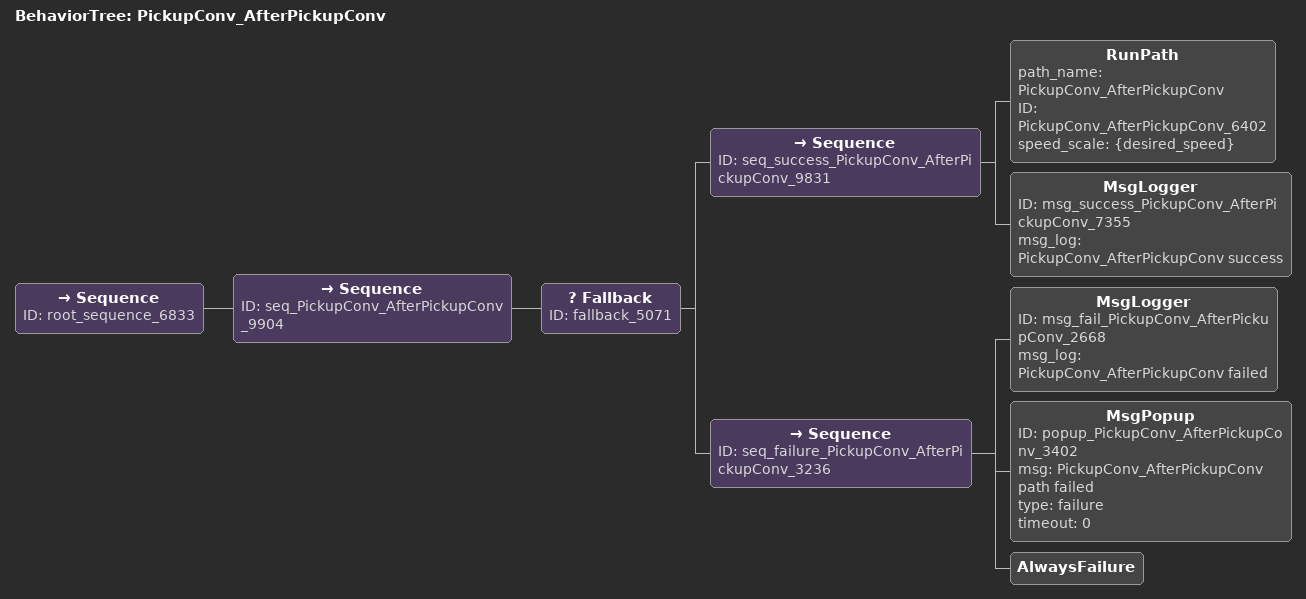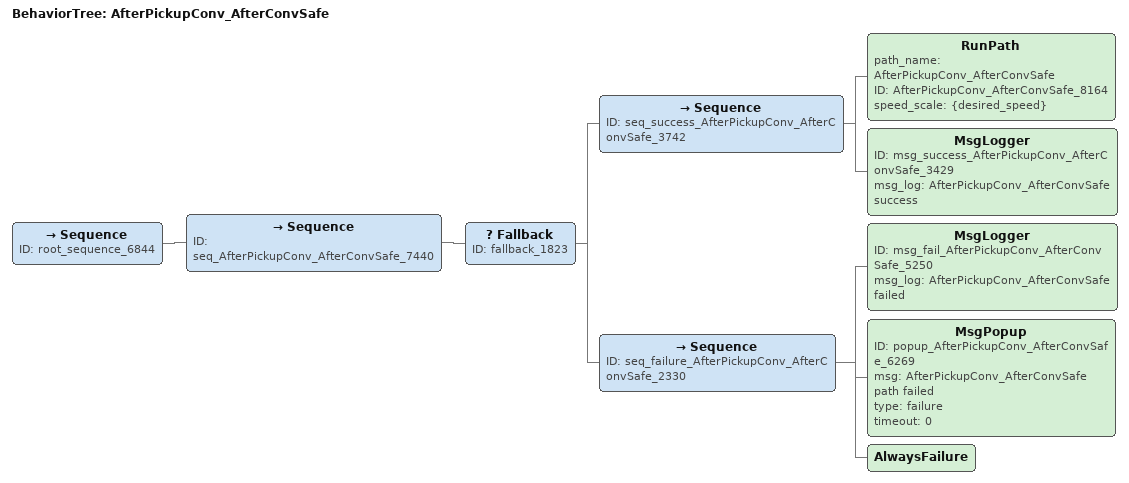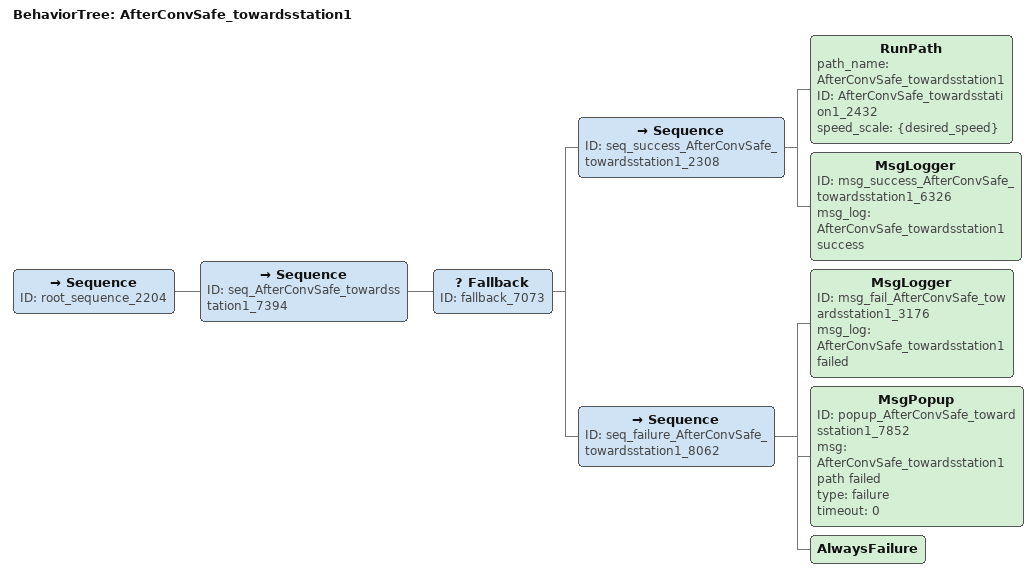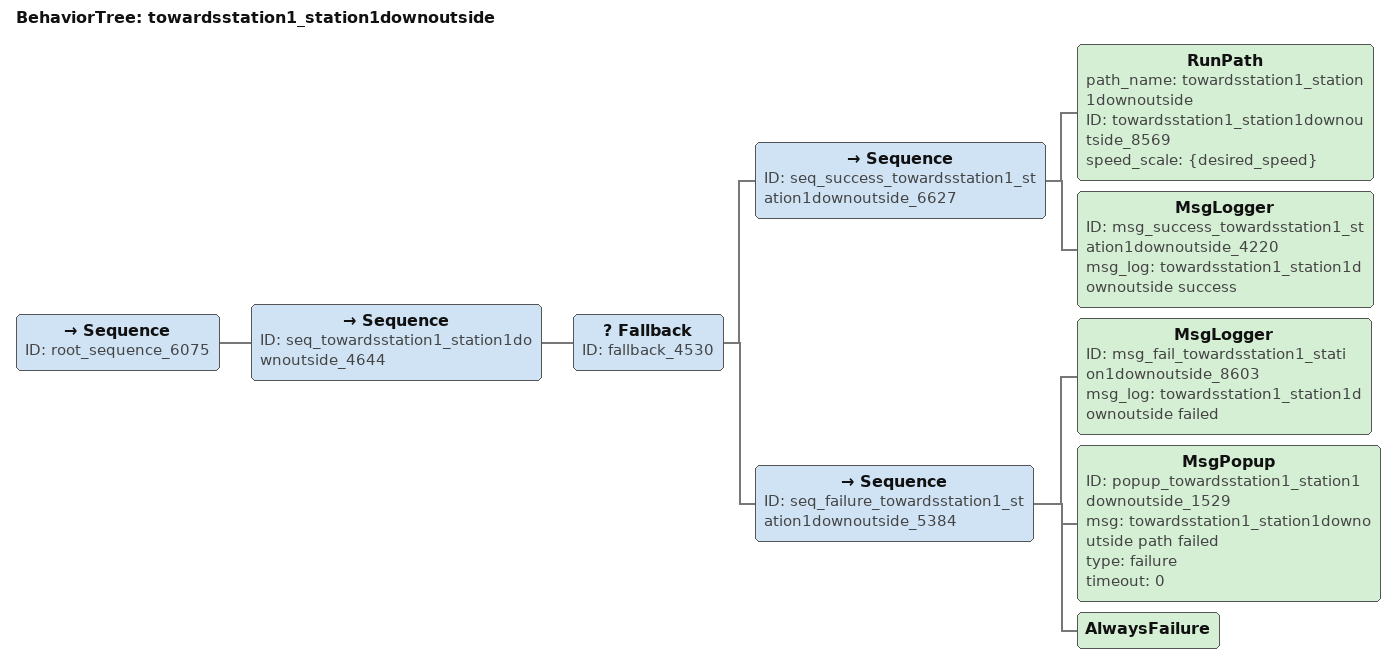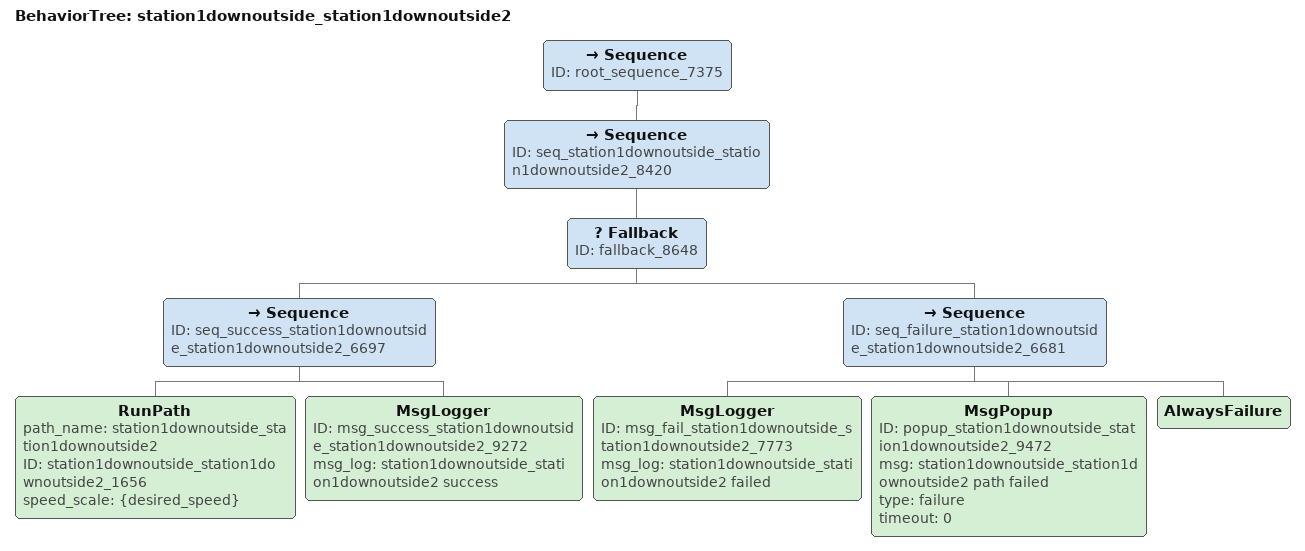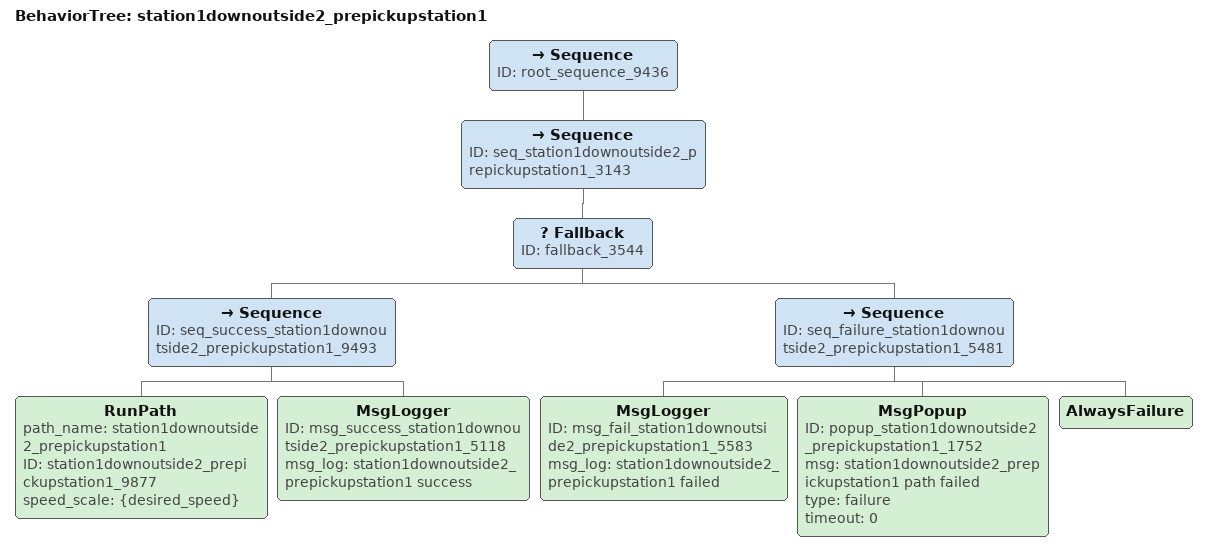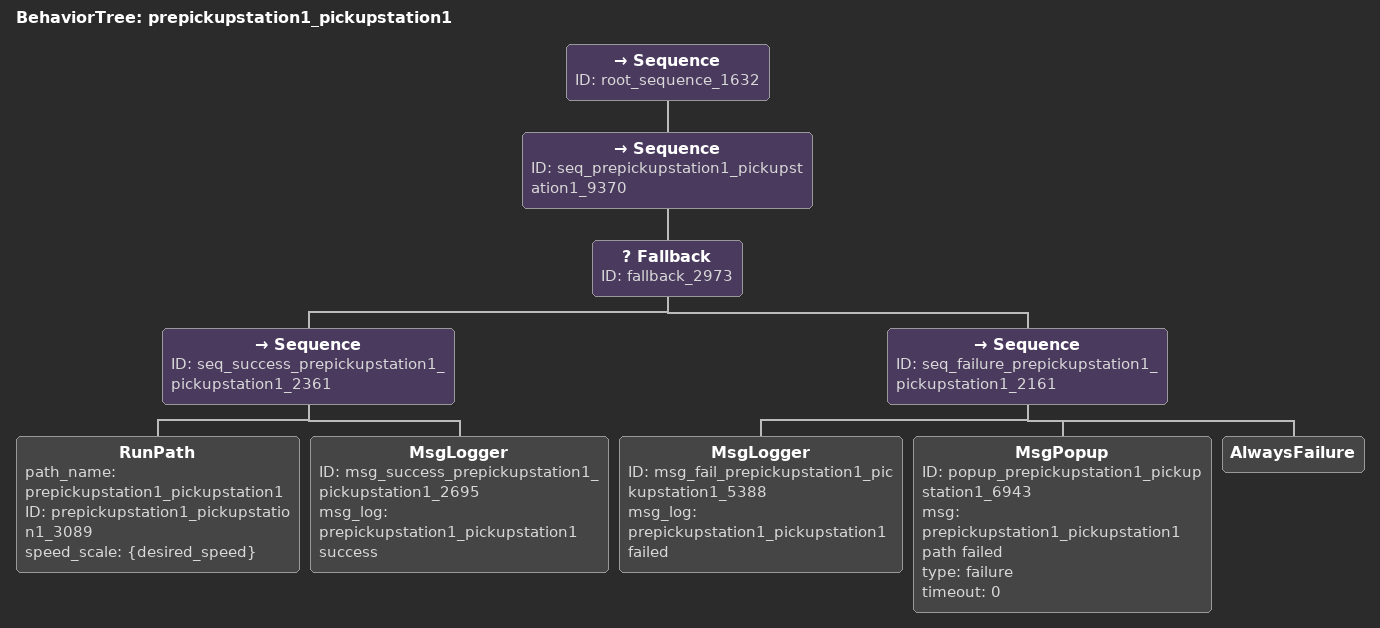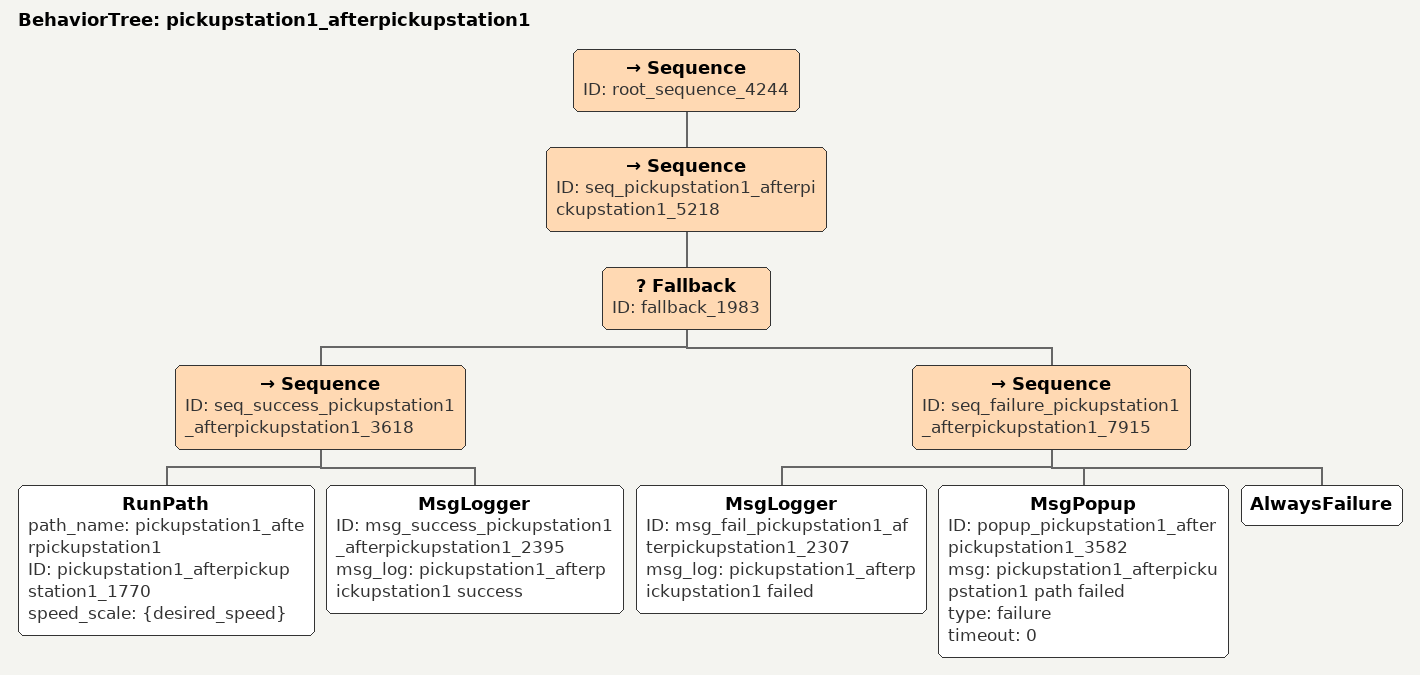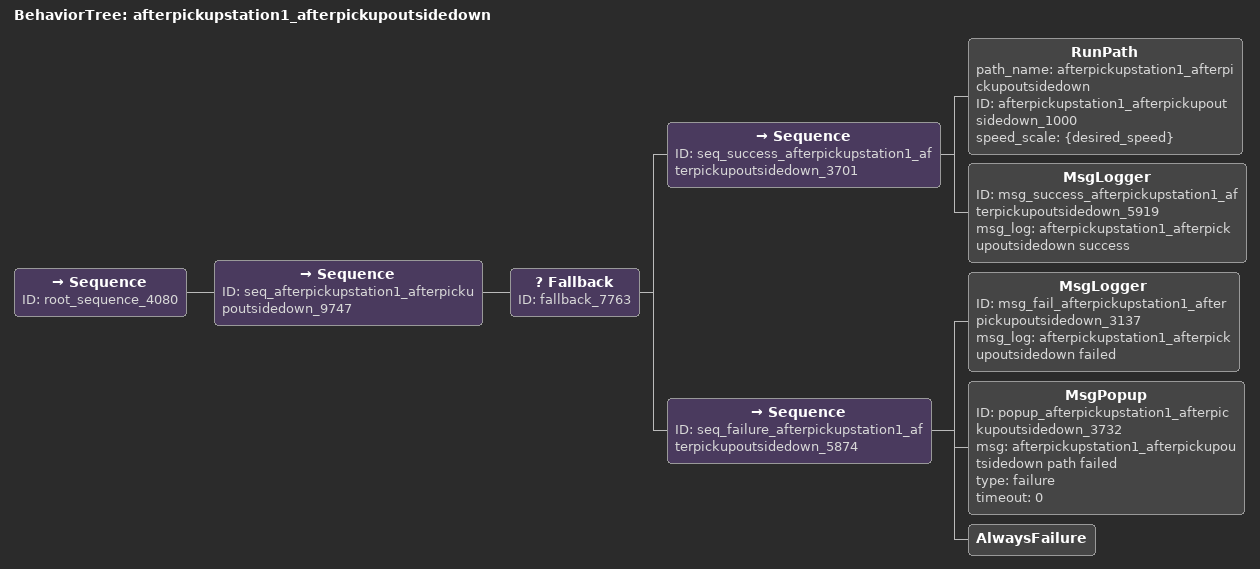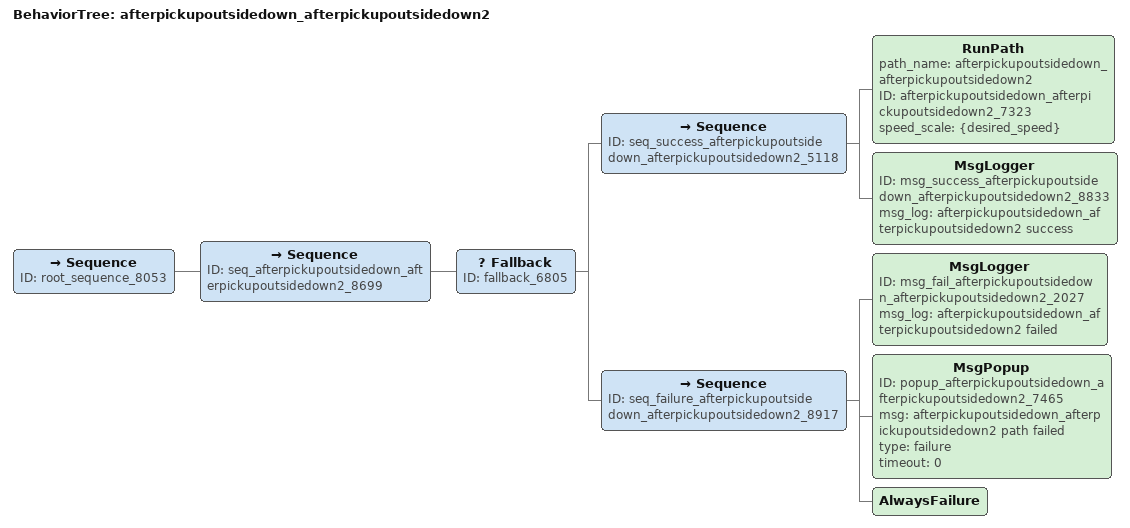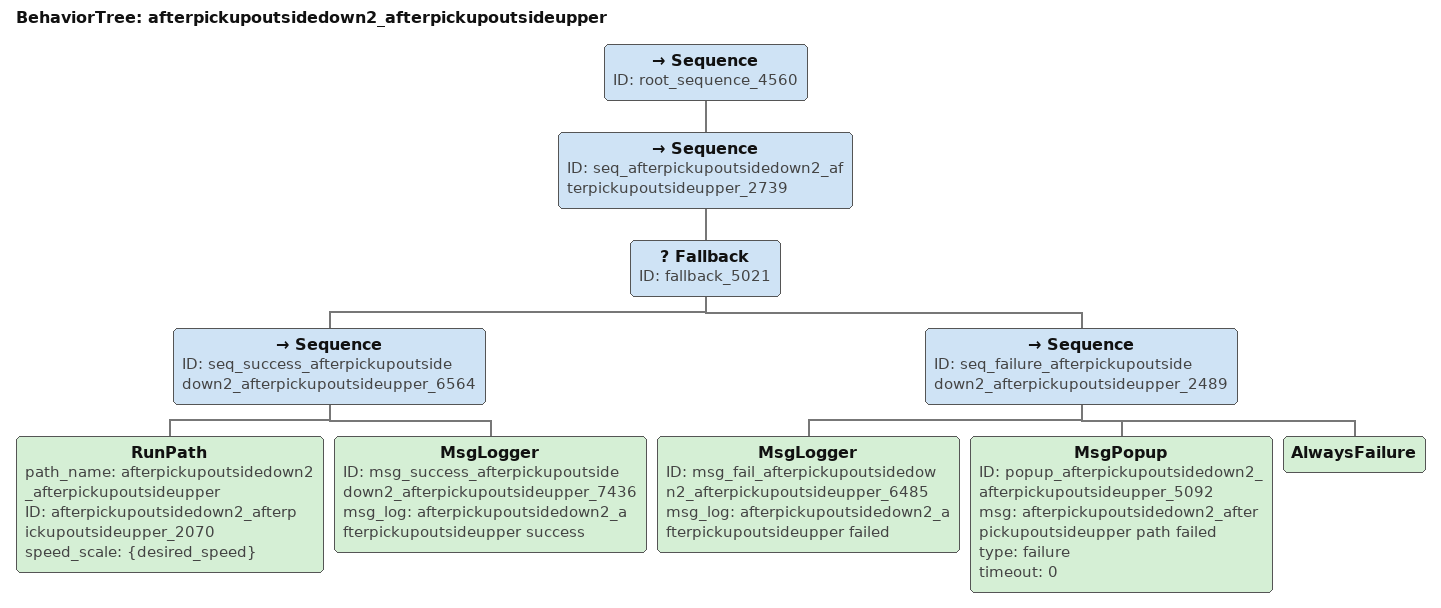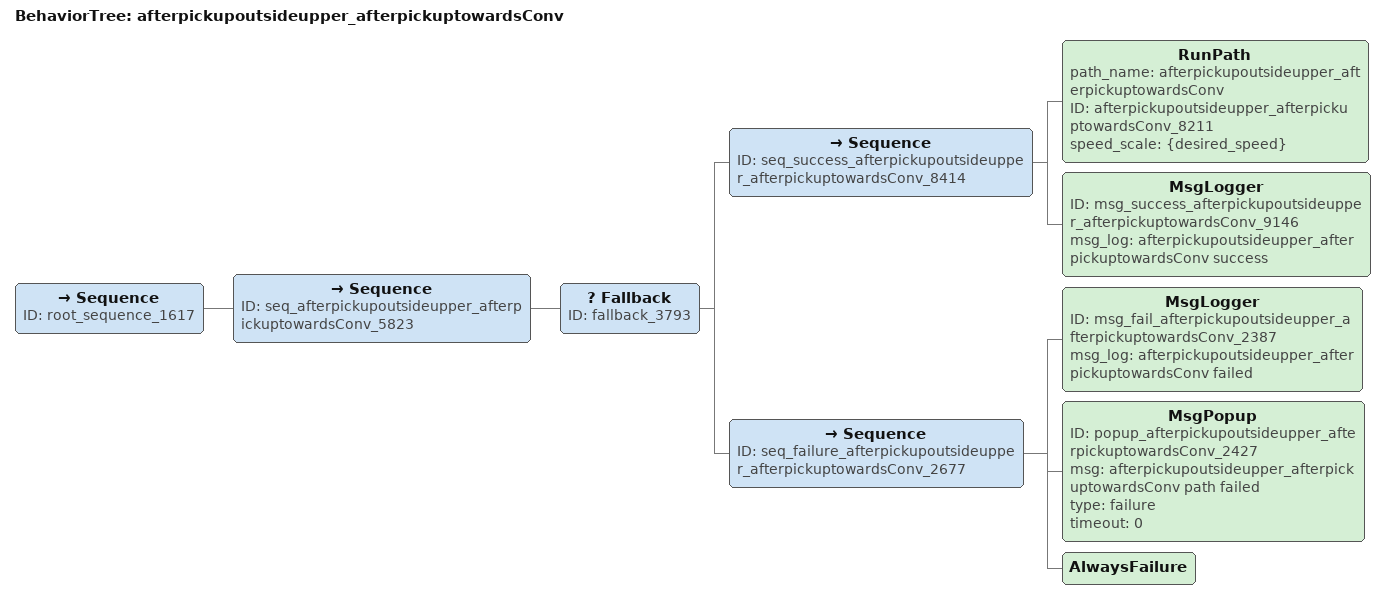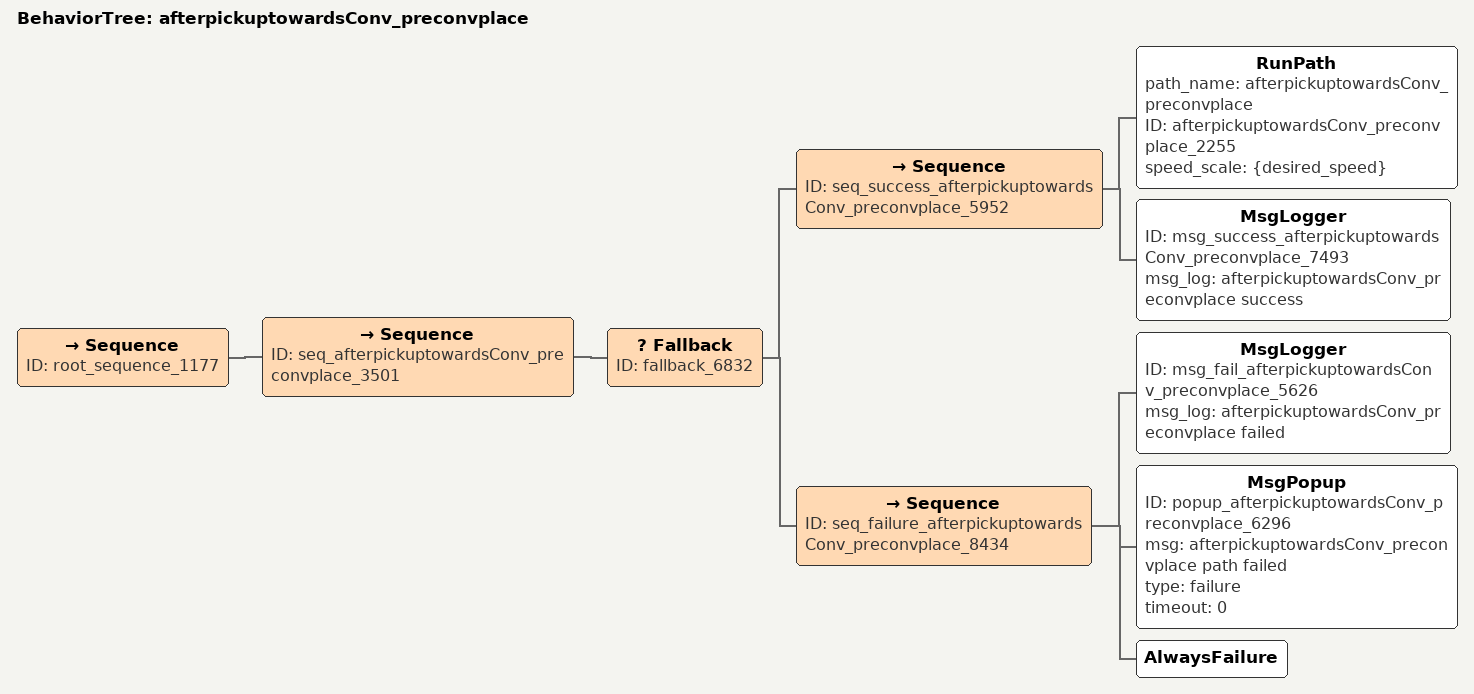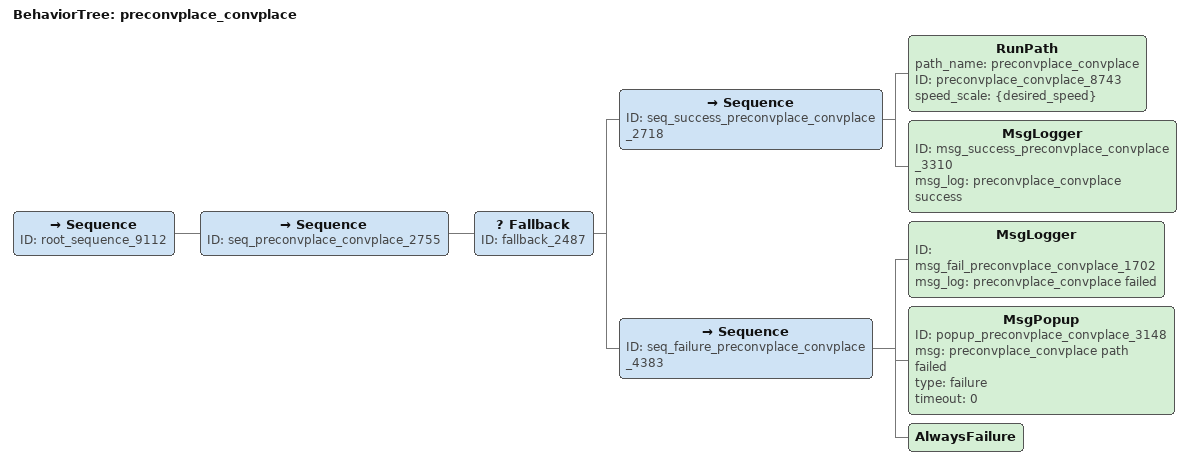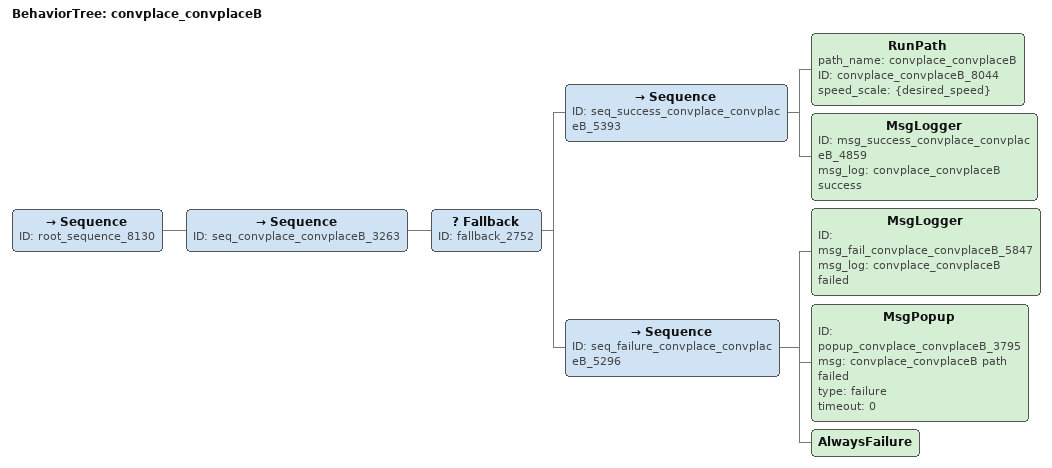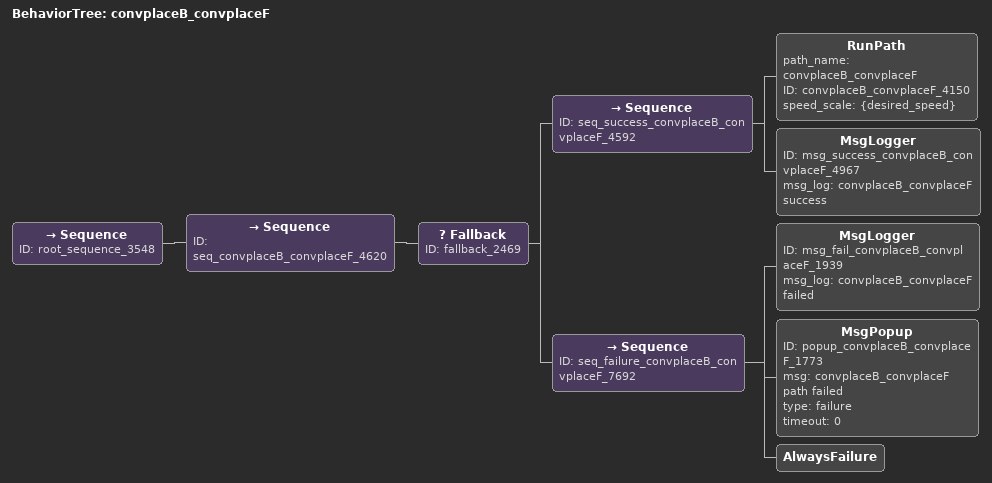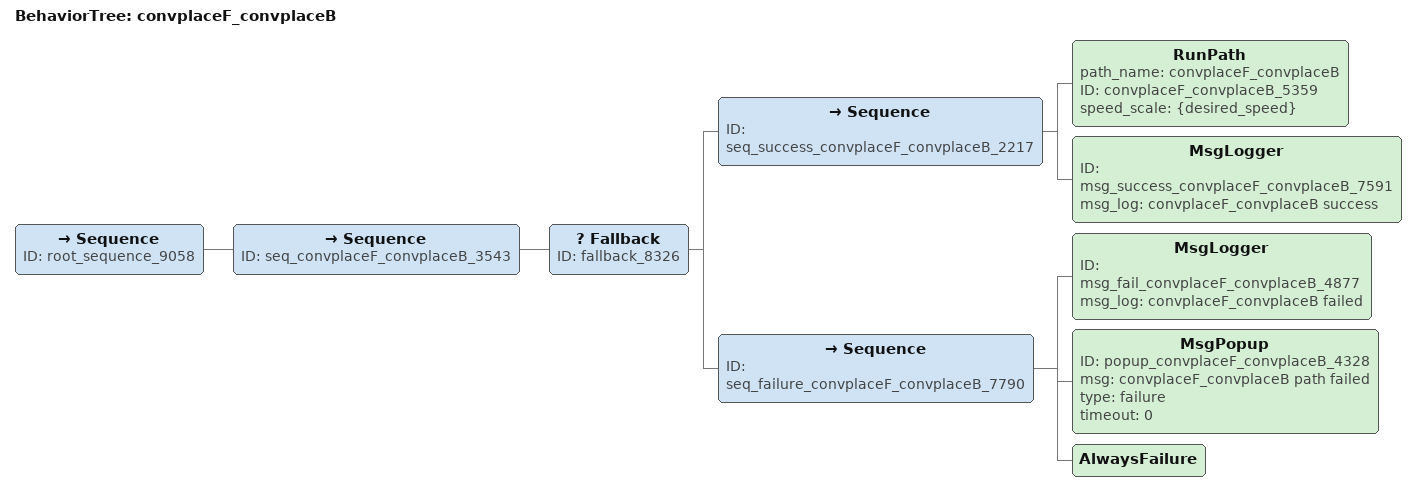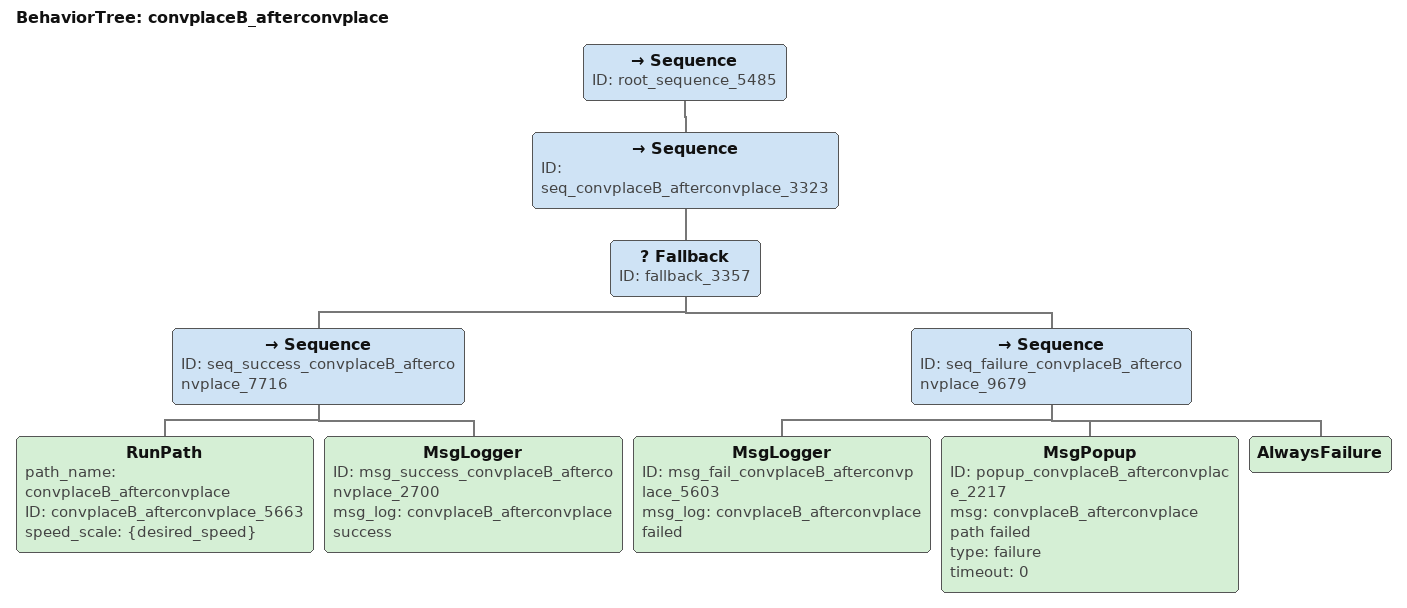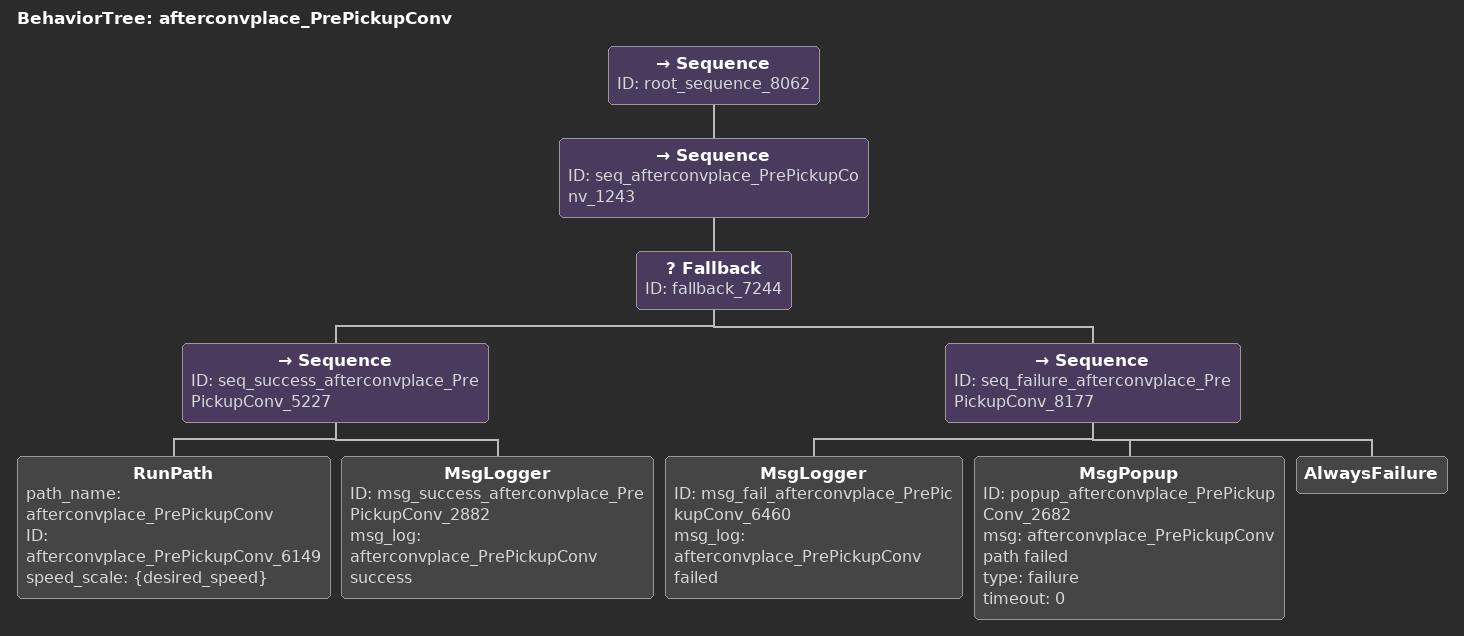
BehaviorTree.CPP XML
<BehaviorTree ID="PickupConv_AfterPickupConv" name="PickupConv_AfterPickupConv_1235">
    <Sequence ID="root_sequence_6833">
        <Sequence ID="seq_PickupConv_AfterPickupConv_9904">
            <Fallback ID="fallback_5071">
                <Sequence ID="seq_success_PickupConv_AfterPickupConv_9831">
                    <RunPath path_name="PickupConv_AfterPickupConv" ID="PickupConv_AfterPickupConv_6402" speed_scale="{desired_speed}"/>
                    <MsgLogger ID="msg_success_PickupConv_AfterPickupConv_7355" msg_log="PickupConv_AfterPickupConv success"/>
                </Sequence>
                <Sequence ID="seq_failure_PickupConv_AfterPickupConv_3236">
                    <MsgLogger ID="msg_fail_PickupConv_AfterPickupConv_2668" msg_log="PickupConv_AfterPickupConv failed"/>
                    <MsgPopup ID="popup_PickupConv_AfterPickupConv_3402" msg="PickupConv_AfterPickupConv path failed" type="failure" timeout="0"/>
                    <AlwaysFailure/>
                </Sequence>
            </Fallback>
        </Sequence>
    </Sequence>
</BehaviorTree>

<BehaviorTree ID="AfterPickupConv_AfterConvSafe" name="AfterPickupConv_AfterConvSafe_7508">
    <Sequence ID="root_sequence_6844">
        <Sequence ID="seq_AfterPickupConv_AfterConvSafe_7440">
            <Fallback ID="fallback_1823">
                <Sequence ID="seq_success_AfterPickupConv_AfterConvSafe_3742">
                    <RunPath path_name="AfterPickupConv_AfterConvSafe" ID="AfterPickupConv_AfterConvSafe_8164" speed_scale="{desired_speed}"/>
                    <MsgLogger ID="msg_success_AfterPickupConv_AfterConvSafe_3429" msg_log="AfterPickupConv_AfterConvSafe success"/>
                </Sequence>
                <Sequence ID="seq_failure_AfterPickupConv_AfterConvSafe_2330">
                    <MsgLogger ID="msg_fail_AfterPickupConv_AfterConvSafe_5250" msg_log="AfterPickupConv_AfterConvSafe failed"/>
                    <MsgPopup ID="popup_AfterPickupConv_AfterConvSafe_6269" msg="AfterPickupConv_AfterConvSafe path failed" type="failure" timeout="0"/>
                    <AlwaysFailure/>
                </Sequence>
            </Fallback>
        </Sequence>
    </Sequence>
</BehaviorTree>

<BehaviorTree ID="AfterConvSafe_towardsstation1" name="AfterConvSafe_towardsstation1_3724">
    <Sequence ID="root_sequence_2204">
        <Sequence ID="seq_AfterConvSafe_towardsstation1_7394">
            <Fallback ID="fallback_7073">
                <Sequence ID="seq_success_AfterConvSafe_towardsstation1_2308">
                    <RunPath path_name="AfterConvSafe_towardsstation1" ID="AfterConvSafe_towardsstation1_2432" speed_scale="{desired_speed}"/>
                    <MsgLogger ID="msg_success_AfterConvSafe_towardsstation1_6326" msg_log="AfterConvSafe_towardsstation1 success"/>
                </Sequence>
                <Sequence ID="seq_failure_AfterConvSafe_towardsstation1_8062">
                    <MsgLogger ID="msg_fail_AfterConvSafe_towardsstation1_3176" msg_log="AfterConvSafe_towardsstation1 failed"/>
                    <MsgPopup ID="popup_AfterConvSafe_towardsstation1_7852" msg="AfterConvSafe_towardsstation1 path failed" type="failure" timeout="0"/>
                    <AlwaysFailure/>
                </Sequence>
            </Fallback>
        </Sequence>
    </Sequence>
</BehaviorTree>

<BehaviorTree ID="towardsstation1_station1downoutside" name="towardsstation1_station1downoutside_7268">
    <Sequence ID="root_sequence_6075">
        <Sequence ID="seq_towardsstation1_station1downoutside_4644">
            <Fallback ID="fallback_4530">
                <Sequence ID="seq_success_towardsstation1_station1downoutside_6627">
                    <RunPath path_name="towardsstation1_station1downoutside" ID="towardsstation1_station1downoutside_8569" speed_scale="{desired_speed}"/>
                    <MsgLogger ID="msg_success_towardsstation1_station1downoutside_4220" msg_log="towardsstation1_station1downoutside success"/>
                </Sequence>
                <Sequence ID="seq_failure_towardsstation1_station1downoutside_5384">
                    <MsgLogger ID="msg_fail_towardsstation1_station1downoutside_8603" msg_log="towardsstation1_station1downoutside failed"/>
                    <MsgPopup ID="popup_towardsstation1_station1downoutside_1529" msg="towardsstation1_station1downoutside path failed" type="failure" timeout="0"/>
                    <AlwaysFailure/>
                </Sequence>
            </Fallback>
        </Sequence>
    </Sequence>
</BehaviorTree>

<BehaviorTree ID="station1downoutside_station1downoutside2" name="station1downoutside_station1downoutside2_8782">
    <Sequence ID="root_sequence_7375">
        <Sequence ID="seq_station1downoutside_station1downoutside2_8420">
            <Fallback ID="fallback_8648">
                <Sequence ID="seq_success_station1downoutside_station1downoutside2_6697">
                    <RunPath path_name="station1downoutside_station1downoutside2" ID="station1downoutside_station1downoutside2_1656" speed_scale="{desired_speed}"/>
                    <MsgLogger ID="msg_success_station1downoutside_station1downoutside2_9272" msg_log="station1downoutside_station1downoutside2 success"/>
                </Sequence>
                <Sequence ID="seq_failure_station1downoutside_station1downoutside2_6681">
                    <MsgLogger ID="msg_fail_station1downoutside_station1downoutside2_7773" msg_log="station1downoutside_station1downoutside2 failed"/>
                    <MsgPopup ID="popup_station1downoutside_station1downoutside2_9472" msg="station1downoutside_station1downoutside2 path failed" type="failure" timeout="0"/>
                    <AlwaysFailure/>
                </Sequence>
            </Fallback>
        </Sequence>
    </Sequence>
</BehaviorTree>

<BehaviorTree ID="station1downoutside2_prepickupstation1" name="station1downoutside2_prepickupstation1_6570">
    <Sequence ID="root_sequence_9436">
        <Sequence ID="seq_station1downoutside2_prepickupstation1_3143">
            <Fallback ID="fallback_3544">
                <Sequence ID="seq_success_station1downoutside2_prepickupstation1_9493">
                    <RunPath path_name="station1downoutside2_prepickupstation1" ID="station1downoutside2_prepickupstation1_9877" speed_scale="{desired_speed}"/>
                    <MsgLogger ID="msg_success_station1downoutside2_prepickupstation1_5118" msg_log="station1downoutside2_prepickupstation1 success"/>
                </Sequence>
                <Sequence ID="seq_failure_station1downoutside2_prepickupstation1_5481">
                    <MsgLogger ID="msg_fail_station1downoutside2_prepickupstation1_5583" msg_log="station1downoutside2_prepickupstation1 failed"/>
                    <MsgPopup ID="popup_station1downoutside2_prepickupstation1_1752" msg="station1downoutside2_prepickupstation1 path failed" type="failure" timeout="0"/>
                    <AlwaysFailure/>
                </Sequence>
            </Fallback>
        </Sequence>
    </Sequence>
</BehaviorTree>

<BehaviorTree ID="prepickupstation1_pickupstation1" name="prepickupstation1_pickupstation1_2969">
    <Sequence ID="root_sequence_1632">
        <Sequence ID="seq_prepickupstation1_pickupstation1_9370">
            <Fallback ID="fallback_2973">
                <Sequence ID="seq_success_prepickupstation1_pickupstation1_2361">
                    <RunPath path_name="prepickupstation1_pickupstation1" ID="prepickupstation1_pickupstation1_3089" speed_scale="{desired_speed}"/>
                    <MsgLogger ID="msg_success_prepickupstation1_pickupstation1_2695" msg_log="prepickupstation1_pickupstation1 success"/>
                </Sequence>
                <Sequence ID="seq_failure_prepickupstation1_pickupstation1_2161">
                    <MsgLogger ID="msg_fail_prepickupstation1_pickupstation1_5388" msg_log="prepickupstation1_pickupstation1 failed"/>
                    <MsgPopup ID="popup_prepickupstation1_pickupstation1_6943" msg="prepickupstation1_pickupstation1 path failed" type="failure" timeout="0"/>
                    <AlwaysFailure/>
                </Sequence>
            </Fallback>
        </Sequence>
    </Sequence>
</BehaviorTree>

<BehaviorTree ID="pickupstation1_afterpickupstation1" name="pickupstation1_afterpickupstation1_2148">
    <Sequence ID="root_sequence_4244">
        <Sequence ID="seq_pickupstation1_afterpickupstation1_5218">
            <Fallback ID="fallback_1983">
                <Sequence ID="seq_success_pickupstation1_afterpickupstation1_3618">
                    <RunPath path_name="pickupstation1_afterpickupstation1" ID="pickupstation1_afterpickupstation1_1770" speed_scale="{desired_speed}"/>
                    <MsgLogger ID="msg_success_pickupstation1_afterpickupstation1_2395" msg_log="pickupstation1_afterpickupstation1 success"/>
                </Sequence>
                <Sequence ID="seq_failure_pickupstation1_afterpickupstation1_7915">
                    <MsgLogger ID="msg_fail_pickupstation1_afterpickupstation1_2307" msg_log="pickupstation1_afterpickupstation1 failed"/>
                    <MsgPopup ID="popup_pickupstation1_afterpickupstation1_3582" msg="pickupstation1_afterpickupstation1 path failed" type="failure" timeout="0"/>
                    <AlwaysFailure/>
                </Sequence>
            </Fallback>
        </Sequence>
    </Sequence>
</BehaviorTree>

<BehaviorTree ID="afterpickupstation1_afterpickupoutsidedown" name="afterpickupstation1_afterpickupoutsidedown_6403">
    <Sequence ID="root_sequence_4080">
        <Sequence ID="seq_afterpickupstation1_afterpickupoutsidedown_9747">
            <Fallback ID="fallback_7763">
                <Sequence ID="seq_success_afterpickupstation1_afterpickupoutsidedown_3701">
                    <RunPath path_name="afterpickupstation1_afterpickupoutsidedown" ID="afterpickupstation1_afterpickupoutsidedown_1000" speed_scale="{desired_speed}"/>
                    <MsgLogger ID="msg_success_afterpickupstation1_afterpickupoutsidedown_5919" msg_log="afterpickupstation1_afterpickupoutsidedown success"/>
                </Sequence>
                <Sequence ID="seq_failure_afterpickupstation1_afterpickupoutsidedown_5874">
                    <MsgLogger ID="msg_fail_afterpickupstation1_afterpickupoutsidedown_3137" msg_log="afterpickupstation1_afterpickupoutsidedown failed"/>
                    <MsgPopup ID="popup_afterpickupstation1_afterpickupoutsidedown_3732" msg="afterpickupstation1_afterpickupoutsidedown path failed" type="failure" timeout="0"/>
                    <AlwaysFailure/>
                </Sequence>
            </Fallback>
        </Sequence>
    </Sequence>
</BehaviorTree>

<BehaviorTree ID="afterpickupoutsidedown_afterpickupoutsidedown2" name="afterpickupoutsidedown_afterpickupoutsidedown2_2085">
    <Sequence ID="root_sequence_8053">
        <Sequence ID="seq_afterpickupoutsidedown_afterpickupoutsidedown2_8699">
            <Fallback ID="fallback_6805">
                <Sequence ID="seq_success_afterpickupoutsidedown_afterpickupoutsidedown2_5118">
                    <RunPath path_name="afterpickupoutsidedown_afterpickupoutsidedown2" ID="afterpickupoutsidedown_afterpickupoutsidedown2_7323" speed_scale="{desired_speed}"/>
                    <MsgLogger ID="msg_success_afterpickupoutsidedown_afterpickupoutsidedown2_8833" msg_log="afterpickupoutsidedown_afterpickupoutsidedown2 success"/>
                </Sequence>
                <Sequence ID="seq_failure_afterpickupoutsidedown_afterpickupoutsidedown2_8917">
                    <MsgLogger ID="msg_fail_afterpickupoutsidedown_afterpickupoutsidedown2_2027" msg_log="afterpickupoutsidedown_afterpickupoutsidedown2 failed"/>
                    <MsgPopup ID="popup_afterpickupoutsidedown_afterpickupoutsidedown2_7465" msg="afterpickupoutsidedown_afterpickupoutsidedown2 path failed" type="failure" timeout="0"/>
                    <AlwaysFailure/>
                </Sequence>
            </Fallback>
        </Sequence>
    </Sequence>
</BehaviorTree>

<BehaviorTree ID="afterpickupoutsidedown2_afterpickupoutsideupper" name="afterpickupoutsidedown2_afterpickupoutsideupper_2318">
    <Sequence ID="root_sequence_4560">
        <Sequence ID="seq_afterpickupoutsidedown2_afterpickupoutsideupper_2739">
            <Fallback ID="fallback_5021">
                <Sequence ID="seq_success_afterpickupoutsidedown2_afterpickupoutsideupper_6564">
                    <RunPath path_name="afterpickupoutsidedown2_afterpickupoutsideupper" ID="afterpickupoutsidedown2_afterpickupoutsideupper_2070" speed_scale="{desired_speed}"/>
                    <MsgLogger ID="msg_success_afterpickupoutsidedown2_afterpickupoutsideupper_7436" msg_log="afterpickupoutsidedown2_afterpickupoutsideupper success"/>
                </Sequence>
                <Sequence ID="seq_failure_afterpickupoutsidedown2_afterpickupoutsideupper_2489">
                    <MsgLogger ID="msg_fail_afterpickupoutsidedown2_afterpickupoutsideupper_6485" msg_log="afterpickupoutsidedown2_afterpickupoutsideupper failed"/>
                    <MsgPopup ID="popup_afterpickupoutsidedown2_afterpickupoutsideupper_5092" msg="afterpickupoutsidedown2_afterpickupoutsideupper path failed" type="failure" timeout="0"/>
                    <AlwaysFailure/>
                </Sequence>
            </Fallback>
        </Sequence>
    </Sequence>
</BehaviorTree>

<BehaviorTree ID="afterpickupoutsideupper_afterpickuptowardsConv" name="afterpickupoutsideupper_afterpickuptowardsConv_9552">
    <Sequence ID="root_sequence_1617">
        <Sequence ID="seq_afterpickupoutsideupper_afterpickuptowardsConv_5823">
            <Fallback ID="fallback_3793">
                <Sequence ID="seq_success_afterpickupoutsideupper_afterpickuptowardsConv_8414">
                    <RunPath path_name="afterpickupoutsideupper_afterpickuptowardsConv" ID="afterpickupoutsideupper_afterpickuptowardsConv_8211" speed_scale="{desired_speed}"/>
                    <MsgLogger ID="msg_success_afterpickupoutsideupper_afterpickuptowardsConv_9146" msg_log="afterpickupoutsideupper_afterpickuptowardsConv success"/>
                </Sequence>
                <Sequence ID="seq_failure_afterpickupoutsideupper_afterpickuptowardsConv_2677">
                    <MsgLogger ID="msg_fail_afterpickupoutsideupper_afterpickuptowardsConv_2387" msg_log="afterpickupoutsideupper_afterpickuptowardsConv failed"/>
                    <MsgPopup ID="popup_afterpickupoutsideupper_afterpickuptowardsConv_2427" msg="afterpickupoutsideupper_afterpickuptowardsConv path failed" type="failure" timeout="0"/>
                    <AlwaysFailure/>
                </Sequence>
            </Fallback>
        </Sequence>
    </Sequence>
</BehaviorTree>

<BehaviorTree ID="afterpickuptowardsConv_preconvplace" name="afterpickuptowardsConv_preconvplace_4108">
    <Sequence ID="root_sequence_1177">
        <Sequence ID="seq_afterpickuptowardsConv_preconvplace_3501">
            <Fallback ID="fallback_6832">
                <Sequence ID="seq_success_afterpickuptowardsConv_preconvplace_5952">
                    <RunPath path_name="afterpickuptowardsConv_preconvplace" ID="afterpickuptowardsConv_preconvplace_2255" speed_scale="{desired_speed}"/>
                    <MsgLogger ID="msg_success_afterpickuptowardsConv_preconvplace_7493" msg_log="afterpickuptowardsConv_preconvplace success"/>
                </Sequence>
                <Sequence ID="seq_failure_afterpickuptowardsConv_preconvplace_8434">
                    <MsgLogger ID="msg_fail_afterpickuptowardsConv_preconvplace_5626" msg_log="afterpickuptowardsConv_preconvplace failed"/>
                    <MsgPopup ID="popup_afterpickuptowardsConv_preconvplace_6296" msg="afterpickuptowardsConv_preconvplace path failed" type="failure" timeout="0"/>
                    <AlwaysFailure/>
                </Sequence>
            </Fallback>
        </Sequence>
    </Sequence>
</BehaviorTree>

<BehaviorTree ID="preconvplace_convplace" name="preconvplace_convplace_6203">
    <Sequence ID="root_sequence_9112">
        <Sequence ID="seq_preconvplace_convplace_2755">
            <Fallback ID="fallback_2487">
                <Sequence ID="seq_success_preconvplace_convplace_2718">
                    <RunPath path_name="preconvplace_convplace" ID="preconvplace_convplace_8743" speed_scale="{desired_speed}"/>
                    <MsgLogger ID="msg_success_preconvplace_convplace_3310" msg_log="preconvplace_convplace success"/>
                </Sequence>
                <Sequence ID="seq_failure_preconvplace_convplace_4383">
                    <MsgLogger ID="msg_fail_preconvplace_convplace_1702" msg_log="preconvplace_convplace failed"/>
                    <MsgPopup ID="popup_preconvplace_convplace_3148" msg="preconvplace_convplace path failed" type="failure" timeout="0"/>
                    <AlwaysFailure/>
                </Sequence>
            </Fallback>
        </Sequence>
    </Sequence>
</BehaviorTree>

<BehaviorTree ID="convplace_convplaceB" name="convplace_convplaceB_8783">
    <Sequence ID="root_sequence_8130">
        <Sequence ID="seq_convplace_convplaceB_3263">
            <Fallback ID="fallback_2752">
                <Sequence ID="seq_success_convplace_convplaceB_5393">
                    <RunPath path_name="convplace_convplaceB" ID="convplace_convplaceB_8044" speed_scale="{desired_speed}"/>
                    <MsgLogger ID="msg_success_convplace_convplaceB_4859" msg_log="convplace_convplaceB success"/>
                </Sequence>
                <Sequence ID="seq_failure_convplace_convplaceB_5296">
                    <MsgLogger ID="msg_fail_convplace_convplaceB_5847" msg_log="convplace_convplaceB failed"/>
                    <MsgPopup ID="popup_convplace_convplaceB_3795" msg="convplace_convplaceB path failed" type="failure" timeout="0"/>
                    <AlwaysFailure/>
                </Sequence>
            </Fallback>
        </Sequence>
    </Sequence>
</BehaviorTree>

<BehaviorTree ID="convplaceB_convplaceF" name="convplaceB_convplaceF_8240">
    <Sequence ID="root_sequence_3548">
        <Sequence ID="seq_convplaceB_convplaceF_4620">
            <Fallback ID="fallback_2469">
                <Sequence ID="seq_success_convplaceB_convplaceF_4592">
                    <RunPath path_name="convplaceB_convplaceF" ID="convplaceB_convplaceF_4150" speed_scale="{desired_speed}"/>
                    <MsgLogger ID="msg_success_convplaceB_convplaceF_4967" msg_log="convplaceB_convplaceF success"/>
                </Sequence>
                <Sequence ID="seq_failure_convplaceB_convplaceF_7692">
                    <MsgLogger ID="msg_fail_convplaceB_convplaceF_1939" msg_log="convplaceB_convplaceF failed"/>
                    <MsgPopup ID="popup_convplaceB_convplaceF_1773" msg="convplaceB_convplaceF path failed" type="failure" timeout="0"/>
                    <AlwaysFailure/>
                </Sequence>
            </Fallback>
        </Sequence>
    </Sequence>
</BehaviorTree>

<BehaviorTree ID="convplaceF_convplaceB" name="convplaceF_convplaceB_4962">
    <Sequence ID="root_sequence_9058">
        <Sequence ID="seq_convplaceF_convplaceB_3543">
            <Fallback ID="fallback_8326">
                <Sequence ID="seq_success_convplaceF_convplaceB_2217">
                    <RunPath path_name="convplaceF_convplaceB" ID="convplaceF_convplaceB_5359" speed_scale="{desired_speed}"/>
                    <MsgLogger ID="msg_success_convplaceF_convplaceB_7591" msg_log="convplaceF_convplaceB success"/>
                </Sequence>
                <Sequence ID="seq_failure_convplaceF_convplaceB_7790">
                    <MsgLogger ID="msg_fail_convplaceF_convplaceB_4877" msg_log="convplaceF_convplaceB failed"/>
                    <MsgPopup ID="popup_convplaceF_convplaceB_4328" msg="convplaceF_convplaceB path failed" type="failure" timeout="0"/>
                    <AlwaysFailure/>
                </Sequence>
            </Fallback>
        </Sequence>
    </Sequence>
</BehaviorTree>

<BehaviorTree ID="convplaceB_afterconvplace" name="convplaceB_afterconvplace_8907">
    <Sequence ID="root_sequence_5485">
        <Sequence ID="seq_convplaceB_afterconvplace_3323">
            <Fallback ID="fallback_3357">
                <Sequence ID="seq_success_convplaceB_afterconvplace_7716">
                    <RunPath path_name="convplaceB_afterconvplace" ID="convplaceB_afterconvplace_5663" speed_scale="{desired_speed}"/>
                    <MsgLogger ID="msg_success_convplaceB_afterconvplace_2700" msg_log="convplaceB_afterconvplace success"/>
                </Sequence>
                <Sequence ID="seq_failure_convplaceB_afterconvplace_9679">
                    <MsgLogger ID="msg_fail_convplaceB_afterconvplace_5603" msg_log="convplaceB_afterconvplace failed"/>
                    <MsgPopup ID="popup_convplaceB_afterconvplace_2217" msg="convplaceB_afterconvplace path failed" type="failure" timeout="0"/>
                    <AlwaysFailure/>
                </Sequence>
            </Fallback>
        </Sequence>
    </Sequence>
</BehaviorTree>

<BehaviorTree ID="afterconvplace_PrePickupConv" name="afterconvplace_PrePickupConv_2934">
    <Sequence ID="root_sequence_8062">
        <Sequence ID="seq_afterconvplace_PrePickupConv_1243">
            <Fallback ID="fallback_7244">
                <Sequence ID="seq_success_afterconvplace_PrePickupConv_5227">
                    <RunPath path_name="afterconvplace_PrePickupConv" ID="afterconvplace_PrePickupConv_6149" speed_scale="{desired_speed}"/>
                    <MsgLogger ID="msg_success_afterconvplace_PrePickupConv_2882" msg_log="afterconvplace_PrePickupConv success"/>
                </Sequence>
                <Sequence ID="seq_failure_afterconvplace_PrePickupConv_8177">
                    <MsgLogger ID="msg_fail_afterconvplace_PrePickupConv_6460" msg_log="afterconvplace_PrePickupConv failed"/>
                    <MsgPopup ID="popup_afterconvplace_PrePickupConv_2682" msg="afterconvplace_PrePickupConv path failed" type="failure" timeout="0"/>
                    <AlwaysFailure/>
                </Sequence>
            </Fallback>
        </Sequence>
    </Sequence>
</BehaviorTree>
